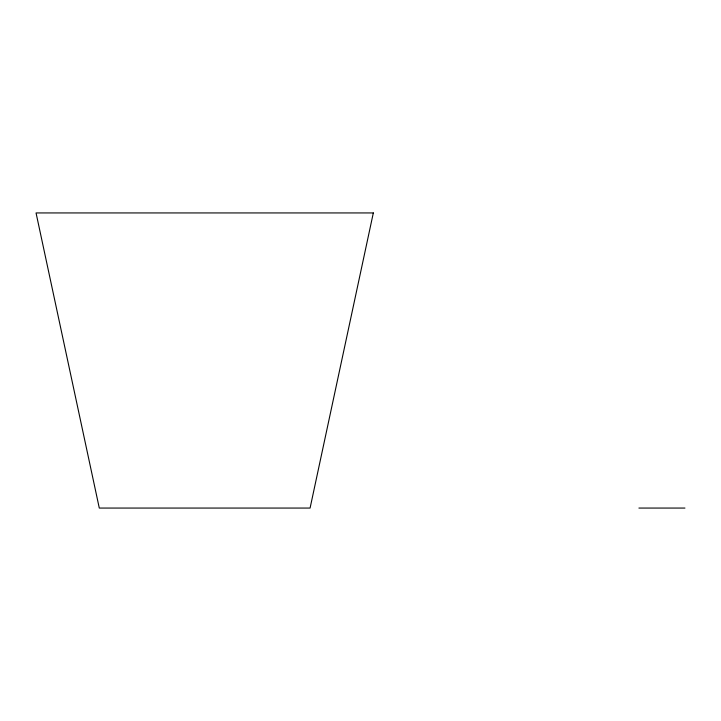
<?xml version="1.0" encoding="UTF-8"?>
<svg xmlns="http://www.w3.org/2000/svg" width="721" height="721" viewBox="0 0 721 721"><rect width="100%" height="100%" fill="white"/><g stroke="black" fill="none" stroke-linecap="round" stroke-linejoin="round"><path stroke-width="1.08" d="M638.905 508.062L684.95 508.062M373.325 212.938L310.084 508.062L99.291 508.062L36.05 212.938L373.325 212.938"/></g></svg>
